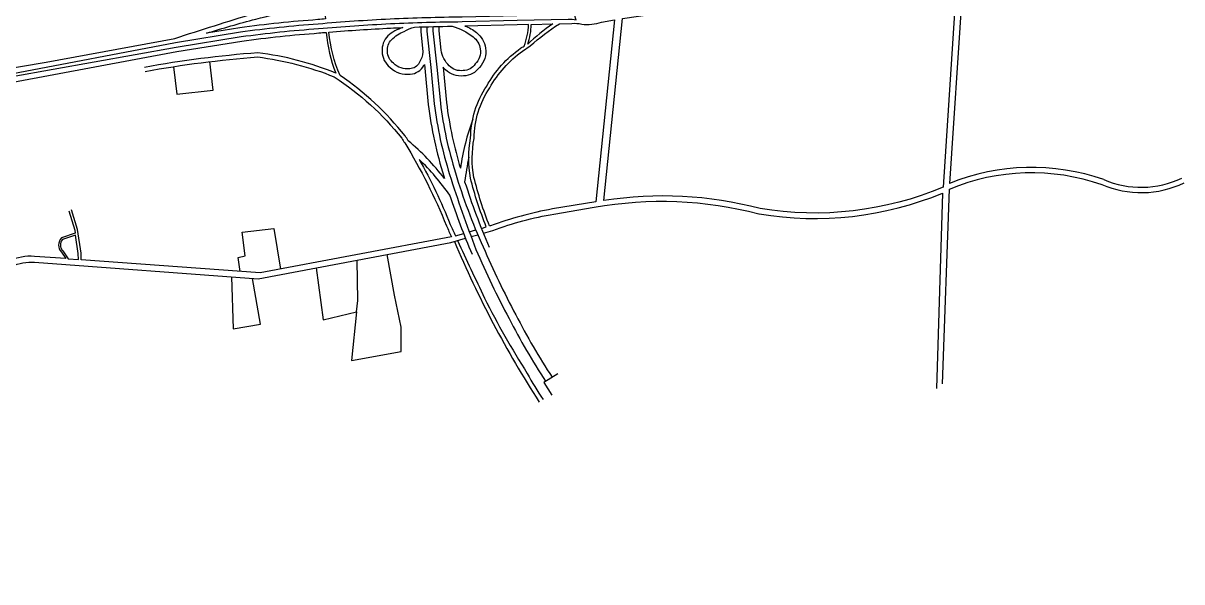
# Model space of a CAD drawing. Header units: millimetres. Extents: x 4375152 to 4409667, y 6523746 to 6549185.
# Drawn here: x 4391750 to 4394845, y 6525168 to 6526659 of the extents above; entities that cross this region are included whole.
import ezdxf

# ---------------------------------------------------------------- set-up
doc = ezdxf.new("R2010")
doc.units = ezdxf.units.MM
doc.layers.add('LINEA CALLE', color=252, linetype='Continuous')

msp = doc.modelspace()

# ---------------------------------------------------------------- linework, layer by layer
at = {"layer": 'LINEA CALLE', "transparency": 33554687}
for p, q in [((4394245.9, 6526803.5), (4394207.4, 6526221.4)), ((4394262.9, 6526805.9), (4394224.9, 6526231.4)), ((4394206.3, 6526205.4), (4394190.1, 6525683.5)), ((4394223.8, 6526215.5), (4394205.2, 6525696.3))]:
    msp.add_line(p, q, dxfattribs=at)
at = {"layer": 'LINEA CALLE', "transparency": 33554687, "flags": 128}
for points in [[(4391594.7, 6526518.8), (4391811.9, 6526555.1), (4392155.1, 6526618.4, -0.0041), (4392367.2, 6526685.1, -1.132566), (4392367.2, 6526684.6, 0.017924), (4392593.2, 6526748.1, 0.158464), (4392782.2, 6526946.8, 0.056924), (4392852.9, 6527206.6, 0.020725), (4392893.6, 6527503.9, 0.055913), (4392902.7, 6527812.2, 0.002794), (4392877.4, 6528130.4, -0.010218), (4392838.2, 6528543.4, -0.009684), (4392815.9, 6528883.3, -0.00964), (4392806.3, 6529010.5, -0.002487)], [(4392902.2, 6526076.5, 0.044601), (4393128.9, 6525647.6, -3.001486)], [(4392910.8, 6526079, 0.003018), (4392982.4, 6525925.3, 0.024977), (4393096.7, 6525724.3, 0.030317), (4393139.2, 6525654.6)]]:
    msp.add_lwpolyline(points, format="xyb", dxfattribs=at)
at = {"layer": 'LINEA CALLE', "transparency": 33554687}
for points in [[(4394207.4, 6526221.4, -0.142071), (4393718.6, 6526164.2, 0.10392), (4393301.5, 6526185.3), (4393350.8, 6526671.8), (4394245.9, 6526803.5)], [(4392558.1, 6526670.2, 0.002873), (4392537.3, 6526668.4, 0.015655), (4392328.8, 6526646.7), (4392239.5, 6526632.1, -0.010153), (4392371.4, 6526670, 0.015949), (4392573.6, 6526726.1, 0.221319), (4392558.1, 6526670.2)], [(4391720.9, 6526516.2), (4392159, 6526594.8), (4392332.3, 6526623.1, -0.015644), (4392539.3, 6526644.7, -0.009831), (4392731.1, 6526657.7, -0.009831), (4392923.3, 6526663.1), (4393069.4, 6526666.6), (4393206.4, 6526670.1, -0.058277), (4393227.2, 6526668.2, -0.248618), (4393226.6, 6526685.3, -0.050773), (4393205.5, 6526682), (4393069.1, 6526678.5), (4392923.1, 6526675.1, 0.009826), (4392730.5, 6526669.6, 0.009826), (4392538.3, 6526656.6, 0.01565), (4392330.5, 6526634.9), (4392157, 6526606.6), (4391718.6, 6526522.8)], [(4391872.4, 6526158.5), (4391887.9, 6526106.9), (4391889.2, 6526098.3), (4391852.8, 6526085.8, 0.413753), (4391852.6, 6526047.8), (4391864.4, 6526030.4), (4391780.5, 6526036.5, 0.13213), (4391712.8, 6526024.2), (4391487.3, 6525871.9), (4391412.3, 6526426.3, -0.287506), (4391420.2, 6526442.2, -0.023316), (4391454.4, 6526457, -0.036615), (4391513, 6526469.1), (4391722.6, 6526501.8), (4392160.9, 6526583.1), (4392334.1, 6526611.3, -0.015639), (4392540.2, 6526632.8, -0.001003), (4392559.7, 6526634.5, 0.074484), (4392585.3, 6526525.7, 0.066775), (4392377, 6526579.8, 0.02679), (4392074.1, 6526540.9)], [(4392812.3, 6526649, 0.000667), (4392812.1, 6526636.4), (4392818.2, 6526582.3, -0.11976), (4392808.1, 6526553.2, -0.272768), (4392782.8, 6526537.4, -0.238179), (4392739.7, 6526551.9, -0.239647), (4392723.4, 6526584, -0.219107), (4392734.4, 6526614.7, -0.11067), (4392767.9, 6526636.9, -0.070061), (4392795.9, 6526648.4, -0.00514), (4392896.2, 6526650.9, -0.104853), (4392952, 6526622.5, -0.19869), (4392971.2, 6526590.2, -0.238762), (4392957.7, 6526550.1, -0.250638), (4392925.5, 6526532.4, -0.227366), (4392888.3, 6526544.9, -0.161655), (4392866.8, 6526587.3), (4392861.1, 6526638.9, -0.000613), (4392861.2, 6526650.3)], [(4392828.6, 6526649.5, 0.000652), (4392828.4, 6526637.3), (4392839.2, 6526540.3), (4392848.5, 6526443.9, 0.020252), (4392864.5, 6526348.4, 0.021196), (4392889.3, 6526255.1, 0.015098), (4392959.8, 6526054.8, 0.021866), (4393048.1, 6525870.6, 0.026585), (4393145.8, 6525703)], [(4392844.9, 6526649.9, 0.000634), (4392844.7, 6526638.1), (4392855.4, 6526541.9), (4392864.7, 6526445.7, 0.020183), (4392880.5, 6526351.9, 0.021177), (4392904.9, 6526259.9, 0.03587), (4392979.1, 6526061.9, 0.021743), (4393066.3, 6525880.1, 0.026713), (4393163.3, 6525713.7)], [(4392974.3, 6526111.3), (4392987.2, 6526115, -0.035557), (4392945.2, 6526245.5, -0.094088), (4392945.5, 6526352.4, -0.144737), (4392988.4, 6526491.1, -0.108842), (4393079, 6526592.4, -0.003036), (4393088.1, 6526597.5, 0.086938), (4393100.3, 6526655.4), (4393069.7, 6526654.7), (4392929.8, 6526651.4, -0.097148), (4392961, 6526633.7, -0.196531), (4392985.4, 6526592.3, -0.232087), (4392968.8, 6526541, -0.238832), (4392926.4, 6526518.1, -0.223117), (4392878.4, 6526534.5, -0.031329), (4392871.8, 6526541.5), (4392880.9, 6526447.5, 0.020113), (4392896.4, 6526355.3, 0.019488), (4392918.3, 6526271.8)], [(4392076.1, 6526530.1, -0.026695), (4392376.7, 6526568.7, -0.066437), (4392581.2, 6526515.5, -0.08157), (4392761.4, 6526352, -0.002529), (4392769.4, 6526339.2, -0.041616), (4392881.1, 6526117.7, 0.000241), (4392894.2, 6526088.9), (4392383.4, 6525992.6), (4391905.2, 6526027.4), (4391904.8, 6526044.7), (4391895.2, 6526108.6), (4391879.6, 6526160.7)], [(4392951.2, 6526403.1, 0.050665), (4392918.2, 6526271.8)], [(4392950.2, 6526041.6, -0.020826), (4392889.9, 6526199.7, 0.047192), (4392807.8, 6526295.5, -0.032031), (4392891.2, 6526122, 0.000256), (4392905.1, 6526091.5), (4392927, 6526097.8)], [(4392940.4, 6526301.2, 0.008225), (4392929.5, 6526235.9, 0.023576), (4392995.1, 6526060.9)], [(4392979.4, 6526098.6), (4393004.7, 6526105.9, -0.047415), (4393167.9, 6526149.6), (4393275.5, 6526167.6, -0.108205), (4393715, 6526150.4)], [(4391615.6, 6525167.9, 0.096195), (4391588.8, 6525245.7, 0.064244), (4391495.1, 6525340.9, -0.250729), (4391435.1, 6525443, 0.138918), (4391428.9, 6525507, 0.018671), (4391357, 6525620.4, -0.123045), (4391319.1, 6525678.5), (4391308.1, 6525744.2, -0.00137), (4391315.1, 6525745.6, 0.067883), (4391489.6, 6525854.9), (4391719.7, 6526010.1, -0.128695), (4391780.6, 6526020.9), (4392377.7, 6525976.7), (4392892.8, 6526073.9), (4392932.1, 6526085.1)]]:
    msp.add_lwpolyline(points, format="xyb", dxfattribs=at)
for points in [[(4393280.3, 6526181.9), (4393164, 6526163.2, 0.040748), (4392998.4, 6526118.2), (4392996.3, 6526117.6, -0.035745), (4392954.4, 6526247.4, -0.094617), (4392954.9, 6526351.5, -0.145963), (4392996.4, 6526486.2, -0.108717), (4393084.1, 6526584.5), (4393104.9, 6526598.8, -0.034088), (4393182.5, 6526657.4), (4393215.6, 6526658.2, -0.092458), (4393242.1, 6526656.3, 0.100783), (4393295.4, 6526661.8), (4393329.5, 6526668)], [(4392821.9, 6526548.4), (4392823, 6526538.6), (4392832.3, 6526442.1, 0.020319), (4392848.6, 6526345, 0.021215), (4392873.8, 6526250.2, 0.000697), (4392875.4, 6526244.8, 0.052086), (4392778.8, 6526345, 0.002635), (4392770.4, 6526358.4, 0.074072), (4392596.7, 6526519.7), (4392596.7, 6526519.7, -0.080376), (4392567, 6526635.1, -0.008456), (4392731.7, 6526645.8, -0.001672), (4392764.2, 6526647.2, 0.118756), (4392724.2, 6526624.8, 0.216572), (4392709.1, 6526583.4, 0.230854), (4392730.3, 6526541, 0.230327), (4392784.1, 6526523.1, 0.263193), (4392820.5, 6526546, 0.008735)], [(4393164.8, 6526657, 0.043792), (4393097.9, 6526602.8, 0.07561), (4393107.6, 6526655.6)], [(4391897.7, 6526027.9), (4391897.3, 6526044), (4391889.9, 6526093.2), (4391855.6, 6526081.4, 0.405008), (4391856.5, 6526051), (4391870.8, 6526029.9)]]:
    msp.add_lwpolyline(points, format="xyb", close=True, dxfattribs=at)
for points in [[(4392151.5, 6526542.7), (4392160.9, 6526469.7), (4392257.5, 6526479.9), (4392249.2, 6526556.3)], [(4392329.8, 6525996.5), (4392324.8, 6526033.7), (4392343.2, 6526037.7), (4392335.1, 6526100.9), (4392419.4, 6526111), (4392437.2, 6526002.7)], [(4392941.9, 6526102.1), (4392959.3, 6526107)], [(4392946.7, 6526089.3), (4392964.6, 6526094.4)], [(4392532.8, 6526005.9), (4392551.4, 6525867.5), (4392641, 6525888.3), (4392627.6, 6525758.7), (4392760, 6525782.7), (4392760, 6525847.7), (4392742.5, 6525933), (4392722.2, 6526041.7)], [(4392641, 6525888.3), (4392644.1, 6525918.5), (4392642.3, 6526026.6)], [(4392307.1, 6525981.9), (4392311.1, 6525843.2), (4392383.9, 6525855.2), (4392363, 6525977.8)]]:
    msp.add_lwpolyline(points, dxfattribs=at)
at = {"layer": 'LINEA CALLE', "ltscale": 0.2, "transparency": 33554687}
msp.add_lwpolyline([(4393178.5, 6525722.9), (4393141.3, 6525700.3), (4393162.2, 6525665.8)], dxfattribs=at)
at = {"layer": 'LINEA CALLE', "transparency": 33554687}
for centre, radius, start, end in [((4394444.1, 6525685.9), 573.5, 70.8787, 112.5881), ((4394444.1, 6525685.9), 587.9, 70.8787, 111.8969), ((4394736.3, 6526474.6), 267.9, 246.8708, 295.4243), ((4394736.3, 6526474.6), 253.6, 246.8708, 295.4243), ((4393864.4, 6527035.5), 897.8, 260.5008, 292.3863)]:
    msp.add_arc(centre, radius, start, end, dxfattribs=at)

doc.saveas('drawing.dxf')
